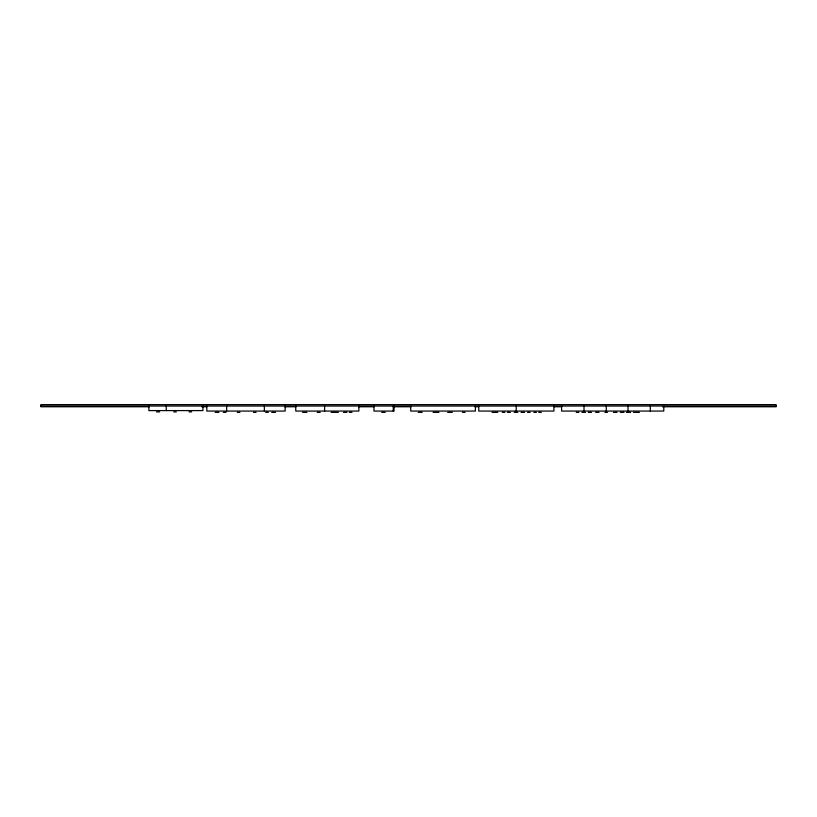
<?xml version="1.0" encoding="UTF-8"?>
<svg xmlns="http://www.w3.org/2000/svg" width="817" height="817" viewBox="0 0 817 817"><rect width="100%" height="100%" fill="white"/><g stroke="black" fill="none" stroke-linecap="round" stroke-linejoin="round"><path stroke-width="1.23" d="M40.85 406.029L776.15 406.029M149.358 406.764L40.85 406.764L40.85 404.629L776.15 404.629L776.15 406.764L662.536 406.764M201.697 406.764L206.803 406.764M284.673 406.764L296.163 406.764M358.714 406.764L374.033 406.764M393.181 406.764L411.053 406.764M474.881 406.764L478.711 406.764M554.028 406.764L561.688 406.764M156.527 411.901L159.672 411.901M173.735 411.901L176.349 411.901M189.064 411.901L191.668 411.901M215.177 412.371L218.854 412.371M223.358 412.371L225.972 412.371M237.287 412.371L239.902 412.371M253.464 412.371L256.078 412.371M265.709 412.371L268.313 412.371M271.744 412.371L275.472 412.371M302.576 412.371L306.926 412.371M317.21 412.371L320.193 412.371M331.151 412.371L335.246 412.371M335.767 412.371L338.381 412.371M343.497 412.371L346.97 412.371M349.359 412.371L351.974 412.371M381.672 412.371L385.205 412.371M418.294 412.371L422.164 412.371M433.112 412.371L435.727 412.371M436.329 412.371L438.943 412.371M447.685 412.371L452.332 412.371M462.453 412.371L465.057 412.371M491.997 412.371L494.612 412.371M495.225 412.371L497.829 412.371M502.261 412.371L504.875 412.371M507.439 412.371L510.349 412.371M514.23 412.371L517.804 412.371M521.062 412.371L524.545 412.371M527.486 412.371L530.1 412.371M533.828 412.371L536.442 412.371M538.689 412.371L541.303 412.371M576.251 412.371L578.855 412.371M581.929 412.371L585.503 412.371M588.26 412.371L591.539 412.371M595.603 412.371L599.055 412.371M604.886 412.371L607.491 412.371M613.424 412.371L617.09 412.371M620.297 412.371L624.025 412.371M626.445 412.371L630.632 412.371M633.389 412.371L635.994 412.371M636.749 412.371L639.364 412.371M663.782 406.029L663.782 411.063L561.606 411.063L561.606 406.029M650.322 406.029L650.322 411.063M628.028 406.029L628.028 411.063M606.296 406.029L606.296 411.063M584.012 406.029L584.012 411.063M553.906 406.029L553.906 411.063L478.772 411.063L478.772 406.029M516.221 406.029L516.221 411.063M475.392 406.029L475.392 411.063L410.716 411.063L410.716 406.029M394.06 406.029L394.06 411.063L373.982 411.063L373.982 406.029M393.253 406.029L393.253 411.063M358.857 406.029L358.857 411.063L295.754 411.063L295.754 406.029M324.594 406.029L324.594 411.063M285.143 406.029L285.143 411.063L206.803 411.063L206.803 406.029M264.361 406.029L264.361 411.063M226.646 406.029L226.646 411.063M202.922 406.029L202.922 410.594L148.898 410.594L148.898 406.029M166.26 406.029L166.26 410.594"/></g></svg>
